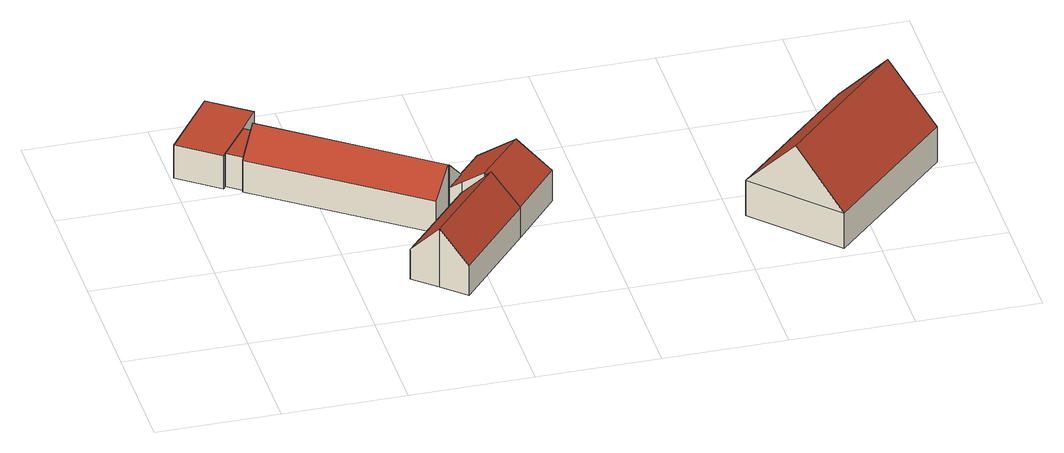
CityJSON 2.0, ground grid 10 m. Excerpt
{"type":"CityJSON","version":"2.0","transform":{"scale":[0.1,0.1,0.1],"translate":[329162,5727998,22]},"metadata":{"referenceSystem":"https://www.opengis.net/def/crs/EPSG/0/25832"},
"CityObjects":{
"building1":{"type":"Building","attributes":{"Geometrietyp2DReferenz":"3000","Gemeindeschluessel":"05170048","function":"31001_2463","roofType":"1000","measuredHeight":3.01},"address":[{"country":"Germany","locality":"Wesel","thoroughfareNumber":"4","thoroughfareName":"Auf dem Mars"}],"geometry":[{"type":"Solid","lod":"2","boundaries":[[[[0,1,2,3]],[[4,5,1,0]],[[6,7,5,4]],[[8,9,7,6]],[[10,11,9,8]],[[3,2,11,10]],[[8,6,4,0,3,10]],[[1,5,7,9,11,2]]]],"semantics":{"surfaces":[{"type":"WallSurface"},{"type":"RoofSurface"},{"type":"GroundSurface"}],"values":[[0,0,0,0,0,0,1,2]]}}]},
"building2":{"type":"Building","attributes":{"Geometrietyp2DReferenz":"3000","Gemeindeschluessel":"05170048","function":"31001_2723","roofType":"1000","measuredHeight":3},"address":[{"country":"Germany","locality":"Wesel","thoroughfareNumber":"4","thoroughfareName":"Auf dem Mars"}],"geometry":[{"type":"Solid","lod":"2","boundaries":[[[[8,9,11,10]],[[12,13,9,8]],[[14,15,13,12]],[[10,11,15,14]],[[12,8,10,14]],[[9,13,15,11]]]],"semantics":{"surfaces":[{"type":"WallSurface"},{"type":"RoofSurface"},{"type":"GroundSurface"}],"values":[[0,0,0,0,1,2]]}}]},
"building3":{"type":"Building","attributes":{"Gemeindeschluessel":"05170048","Geometrietyp2DReferenz":"3000","function":"31001_2723"},"address":[{"country":"Germany","locality":"Wesel","thoroughfareNumber":"4","thoroughfareName":"Auf dem Mars"}],"children":["building3-1","building3-2","building3-3"]},
"building3-1":{"type":"BuildingPart","attributes":{"roofType":"3100","measuredHeight":5.03},"parents":["building3"],"geometry":[{"type":"MultiSurface","lod":"2","boundaries":[[[16,17,18,19]],[[20,21,17,16]],[[22,15,21,20]],[[23,24,15,22]],[[25,13,24,23]],[[26,27,13,25]],[[28,29,27,26]],[[30,31,29,28]],[[19,18,32,33]],[[22,20,16,19,23]],[[33,30,28,26,25,23,19]],[[17,21,15,24,13,27,29,31,32,18]],[[30,33,34,35]],[[32,31,35,34]]],"semantics":{"surfaces":[{"type":"WallSurface"},{"type":"RoofSurface"},{"type":"GroundSurface"},{"type":"ClosureSurface"}],"values":[0,0,0,0,0,0,0,0,0,1,1,2,0,3]}}]},
"building3-2":{"type":"BuildingPart","attributes":{"roofType":"3100","measuredHeight":5},"parents":["building3"],"geometry":[{"type":"MultiSurface","lod":"2","boundaries":[[[36,37,38,39]],[[40,41,37,36]],[[34,32,42,43]],[[44,29,31,35]],[[45,46,29,44]],[[39,38,46,45]],[[45,44,35,34,43,47,39]],[[40,36,39,47]],[[37,41,48,42,32,31,29,46,38]],[[40,49,50]],[[47,51,52]],[[50,49,53,54,41]],[[53,52,51,48,54]],[[47,43,55,51]],[[42,48,51,55]],[[34,35,31,32]]],"semantics":{"surfaces":[{"type":"WallSurface"},{"type":"RoofSurface"},{"type":"GroundSurface"},{"type":"ClosureSurface"}],"values":[0,0,0,0,0,0,1,1,2,0,0,3,3,0,3,3]}}]},
"building3-3":{"type":"BuildingPart","attributes":{"roofType":"3100","measuredHeight":5.3},"parents":["building3"],"geometry":[{"type":"MultiSurface","lod":"2","boundaries":[[[56,57,41,50]],[[58,59,57,56]],[[60,61,59,58]],[[55,42,61,60]],[[55,60,58,62]],[[56,50,62,58]],[[41,57,59,61,42,54]],[[62,49,53]],[[53,49,50,41,54]],[[62,53,52]],[[48,51,52,53,54]],[[55,51,48,42]]],"semantics":{"surfaces":[{"type":"WallSurface"},{"type":"RoofSurface"},{"type":"GroundSurface"},{"type":"ClosureSurface"}],"values":[0,0,0,0,1,1,2,0,3,0,3,3]}}]},
"building4":{"type":"Building","attributes":{"Geometrietyp2DReferenz":"3000","Gemeindeschluessel":"05170048","function":"31001_1010","roofType":"3100","measuredHeight":7.9},"address":[{"country":"Germany","locality":"Wesel","thoroughfareNumber":"6","thoroughfareName":"Auf dem Mars"}],"geometry":[{"type":"Solid","lod":"2","boundaries":[[[[63,64,65,66]],[[67,68,64,63]],[[69,70,68,67]],[[66,65,70,69]],[[63,71,67]],[[69,72,66]],[[66,72,71,63]],[[67,71,72,69]],[[64,68,70,65]]]],"semantics":{"surfaces":[{"type":"WallSurface"},{"type":"RoofSurface"},{"type":"GroundSurface"}],"values":[[0,0,0,0,0,0,1,1,2]]}}]}
},
"vertices":[
[3,234,36],[3,234,6],[36,210,6],[36,210,36],[41,287,36],[41,287,6],[74,263,36],[74,263,6],[60,243,36],[60,243,6],[38,213,36],[38,213,6],
[72,234,36],[72,234,6],[50,204,36],[50,204,6],
[177,110,35],[177,110,6],[191,126,6],[191,126,56],[49,202,35],[49,202,6],[50,204,38],[61,219,56],[61,219,6],[72,234,38],[73,236,35],[73,236,6],[204,143,35],[204,143,6],[205,142,35],[205,142,6],[192,127,6],[192,127,55],[192,127,34],[205,142,34],
[274,130,34],[274,130,6],[250,147,6],[250,147,56],[238,88,34],[238,88,6],[200,120,6],[200,120,42],[204,143,33],[224,166,33],[224,166,6],[215,108,56],[215,108,6],[236,89,35],[238,88,33],[215,108,53],[216,107,55],[219,104,52],[219,104,6],[200,120,33],
[180,21,33],[180,21,6],[161,38,59],[161,38,6],[142,54,33],[142,54,6],[219,104,59],
[471,5,42],[471,5,10],[570,102,10],[570,102,42],[410,68,42],[410,68,10],[508,164,42],[508,164,10],[441,36,89],[539,133,89]
]}
